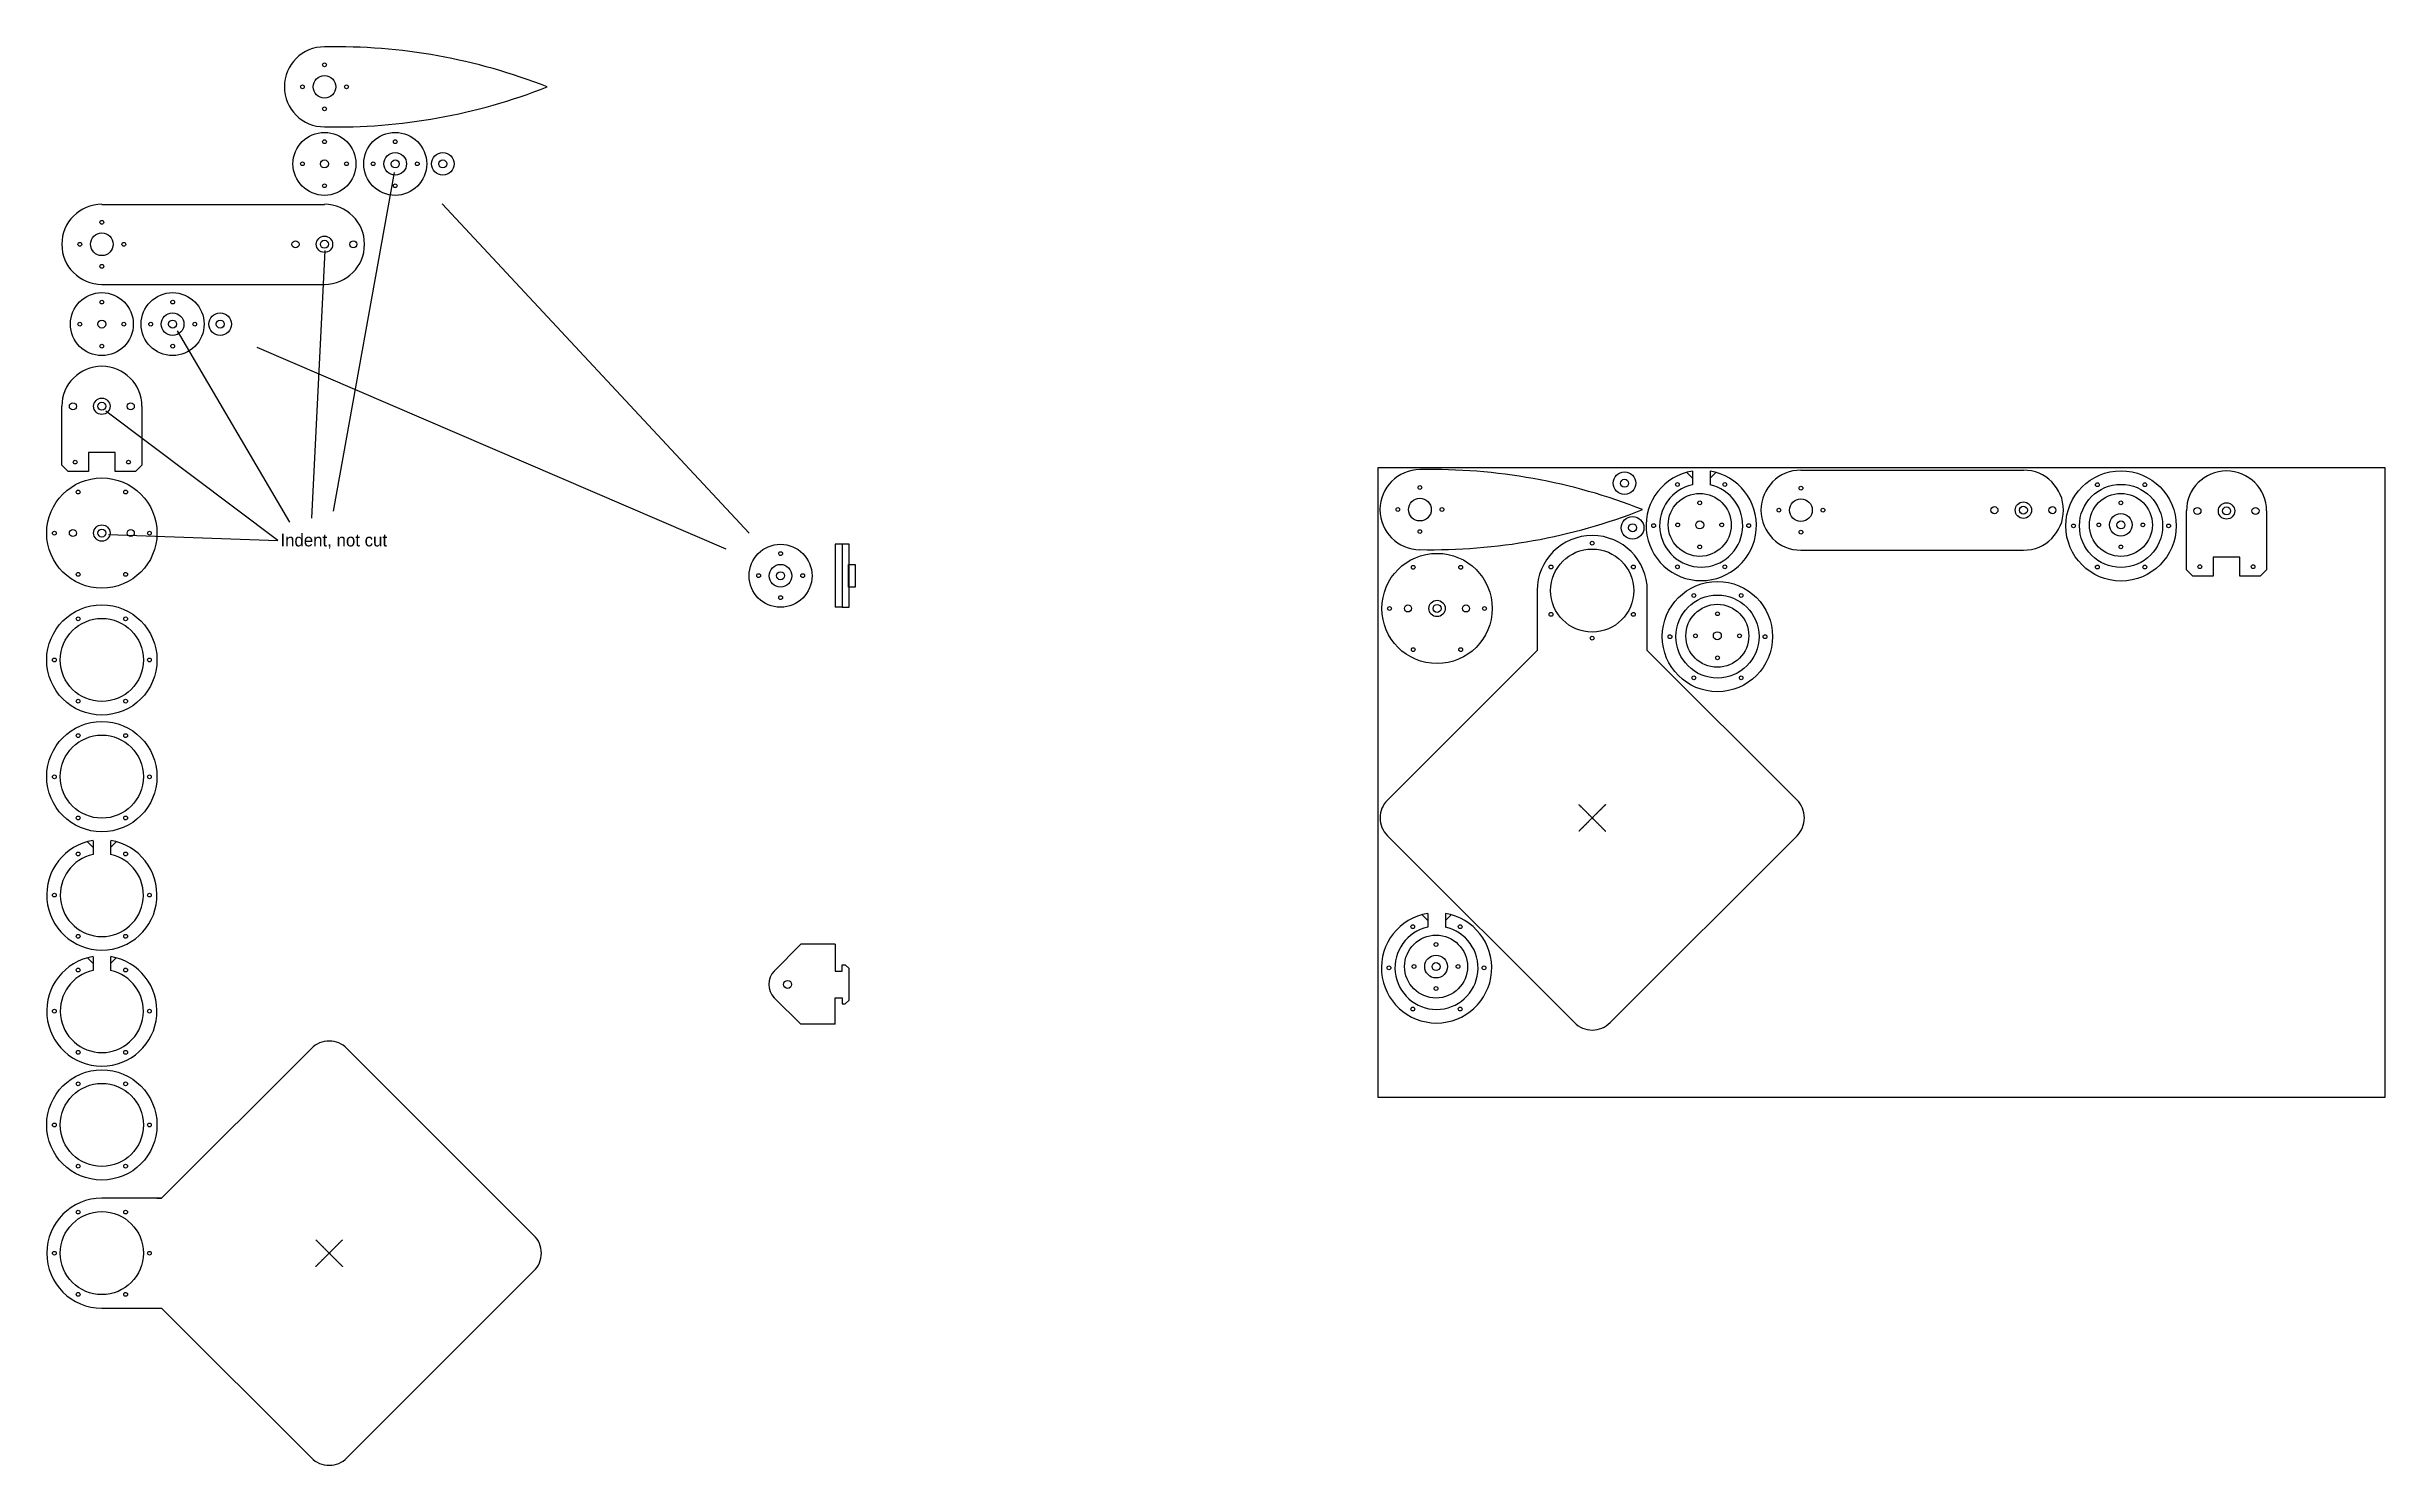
# Model space of a CAD drawing. Extents: x 97 to 1954, y 57 to 1184.
import ezdxf

# ---------------------------------------------------------------- set-up
doc = ezdxf.new("R2010")
doc.units = 0
doc.layers.get('0').update_dxf_attribs({"linetype": 'CONTINUOUS'})
doc.layers.add('LAYER_1', color=7, linetype='CONTINUOUS')

# ---------------------------------------------------------------- blocks, each defined once
blk = doc.blocks.new('*U4')
blk.add_circle((-5, 0), 1.5)
blk = doc.blocks.new('*U5')
at = {"color": 0, "linetype": 'BYBLOCK'}
for p, rotation in [((751.4, -98.1), 270), ((763.9, -110.6), 180), ((751.4, -123.1), 90)]:
    blk.add_blockref('*U4', p, dxfattribs=dict(at, rotation=rotation))
blk.add_blockref('*U4', (738.9, -110.6), dxfattribs=at)
blk = doc.blocks.new('*U7')
blk.add_circle((-5, 0), 1.5)
blk = doc.blocks.new('*U8')
at = {"color": 0, "linetype": 'BYBLOCK'}
for p, rotation in [((751.4, -98.1), 270), ((763.9, -110.6), 180), ((751.4, -123.1), 90)]:
    blk.add_blockref('*U7', p, dxfattribs=dict(at, rotation=rotation))
blk.add_blockref('*U7', (738.9, -110.6), dxfattribs=at)
blk = doc.blocks.new('*U10')
blk.add_circle((-5, 0), 1.5)
blk = doc.blocks.new('*U11')
at = {"color": 0, "linetype": 'BYBLOCK'}
for p, rotation in [((751.4, -98.1), 270), ((763.9, -110.6), 180), ((751.4, -123.1), 90)]:
    blk.add_blockref('*U10', p, dxfattribs=dict(at, rotation=rotation))
blk.add_blockref('*U10', (738.9, -110.6), dxfattribs=at)
blk = doc.blocks.new('*U14')
blk.add_circle((0, 0), 1.5)
blk = doc.blocks.new('*U15')
at = {"color": 0, "linetype": 'BYBLOCK'}
for p, rotation in [((1440.2, -479.8), 300), ((1477.9, -479.8), 240), ((1496.8, -512.5), 180), ((1440.2, -545.2), 59.99999999999999), ((1477.9, -545.2), 119.9999999999999)]:
    blk.add_blockref('*U14', p, dxfattribs=dict(at, rotation=rotation))
blk.add_blockref('*U14', (1421.3, -512.5), dxfattribs=at)
blk = doc.blocks.new('*U17')
blk.add_circle((0, 0), 1.5)
blk = doc.blocks.new('*U18')
at = {"color": 0, "linetype": 'BYBLOCK'}
for p, rotation in [((1440.2, -479.8), 300), ((1477.9, -479.8), 240), ((1496.8, -512.5), 180), ((1440.2, -545.2), 59.99999999999999), ((1477.9, -545.2), 119.9999999999999)]:
    blk.add_blockref('*U17', p, dxfattribs=dict(at, rotation=rotation))
blk.add_blockref('*U17', (1421.3, -512.5), dxfattribs=at)
blk = doc.blocks.new('*U20')
blk.add_circle((0, 0), 1.5)
blk = doc.blocks.new('*U21')
at = {"color": 0, "linetype": 'BYBLOCK'}
for p, rotation in [((1440.2, -479.8), 300), ((1477.9, -479.8), 240), ((1496.8, -512.5), 180), ((1440.2, -545.2), 59.99999999999999), ((1477.9, -545.2), 119.9999999999999)]:
    blk.add_blockref('*U20', p, dxfattribs=dict(at, rotation=rotation))
blk.add_blockref('*U20', (1421.3, -512.5), dxfattribs=at)
blk = doc.blocks.new('*U27')
blk.add_circle((0, 0), 1.5)
blk = doc.blocks.new('*U26')
at = {"color": 0, "linetype": 'BYBLOCK'}
for p, rotation in [((1440.2, -479.8), 300), ((1477.9, -479.8), 240), ((1496.8, -512.5), 180), ((1440.2, -545.2), 59.99999999999999), ((1477.9, -545.2), 119.9999999999999)]:
    blk.add_blockref('*U27', p, dxfattribs=dict(at, rotation=rotation))
blk.add_blockref('*U27', (1421.3, -512.5), dxfattribs=at)
blk = doc.blocks.new('*U29')
blk.add_circle((0, 0), 1.5)
blk = doc.blocks.new('*U30')
at = {"color": 0, "linetype": 'BYBLOCK'}
for p, rotation in [((1440.2, -479.8), 300), ((1477.9, -479.8), 240), ((1496.8, -512.5), 180), ((1440.2, -545.2), 59.99999999999999), ((1477.9, -545.2), 119.9999999999999)]:
    blk.add_blockref('*U29', p, dxfattribs=dict(at, rotation=rotation))
blk.add_blockref('*U29', (1421.3, -512.5), dxfattribs=at)
blk = doc.blocks.new('*U32')
blk.add_circle((0, 0), 1.5)
blk = doc.blocks.new('*U33')
at = {"color": 0, "linetype": 'BYBLOCK'}
for p, rotation in [((1440.2, -479.8), 300), ((1477.9, -479.8), 240), ((1496.8, -512.5), 180), ((1440.2, -545.2), 59.99999999999999), ((1477.9, -545.2), 119.9999999999999)]:
    blk.add_blockref('*U32', p, dxfattribs=dict(at, rotation=rotation))
blk.add_blockref('*U32', (1421.3, -512.5), dxfattribs=at)
blk = doc.blocks.new('*U35')
blk.add_circle((0, 0), 1.5)
blk = doc.blocks.new('*U36')
at = {"color": 0, "linetype": 'BYBLOCK'}
for p, rotation in [((1440.2, -479.8), 300), ((1477.9, -479.8), 240), ((1496.8, -512.5), 180), ((1440.2, -545.2), 59.99999999999999), ((1477.9, -545.2), 119.9999999999999)]:
    blk.add_blockref('*U35', p, dxfattribs=dict(at, rotation=rotation))
blk.add_blockref('*U35', (1421.3, -512.5), dxfattribs=at)
blk = doc.blocks.new('*U38')
blk.add_circle((-5, 0), 1.5)
blk = doc.blocks.new('*U39')
at = {"color": 0, "linetype": 'BYBLOCK'}
for p, rotation in [((751.4, -98.1), 270), ((763.9, -110.6), 180), ((751.4, -123.1), 90)]:
    blk.add_blockref('*U38', p, dxfattribs=dict(at, rotation=rotation))
blk.add_blockref('*U38', (738.9, -110.6), dxfattribs=at)
blk = doc.blocks.new('*U41')
blk.add_circle((-5, 0), 1.5)
blk = doc.blocks.new('*U42')
at = {"color": 0, "linetype": 'BYBLOCK'}
for p, rotation in [((751.4, -98.1), 270), ((763.9, -110.6), 180), ((751.4, -123.1), 90)]:
    blk.add_blockref('*U41', p, dxfattribs=dict(at, rotation=rotation))
blk.add_blockref('*U41', (738.9, -110.6), dxfattribs=at)
blk = doc.blocks.new('*U46')
blk.add_circle((-5, 0), 1.5)
blk = doc.blocks.new('*U47')
at = {"color": 0, "linetype": 'BYBLOCK'}
for p, rotation in [((751.4, -98.1), 270), ((763.9, -110.6), 180), ((751.4, -123.1), 90)]:
    blk.add_blockref('*U46', p, dxfattribs=dict(at, rotation=rotation))
blk.add_blockref('*U46', (738.9, -110.6), dxfattribs=at)
blk = doc.blocks.new('*U48')
blk.add_circle((-5, 0), 1.5)
blk = doc.blocks.new('*U49')
at = {"color": 0, "linetype": 'BYBLOCK'}
for p, rotation in [((751.4, -98.1), 270), ((763.9, -110.6), 180), ((751.4, -123.1), 90)]:
    blk.add_blockref('*U48', p, dxfattribs=dict(at, rotation=rotation))
blk.add_blockref('*U48', (738.9, -110.6), dxfattribs=at)
blk = doc.blocks.new('*U52')
blk.add_circle((-5, 0), 1.5)
blk = doc.blocks.new('*U53')
at = {"color": 0, "linetype": 'BYBLOCK'}
for p, rotation in [((751.4, -98.1), 270), ((763.9, -110.6), 180), ((751.4, -123.1), 90)]:
    blk.add_blockref('*U52', p, dxfattribs=dict(at, rotation=rotation))
blk.add_blockref('*U52', (738.9, -110.6), dxfattribs=at)
blk = doc.blocks.new('*U58')
blk.add_circle((-5, 0), 1.5)
blk = doc.blocks.new('*U59')
at = {"color": 0, "linetype": 'BYBLOCK'}
for p, rotation in [((751.4, -98.1), 270), ((763.9, -110.6), 180), ((751.4, -123.1), 90)]:
    blk.add_blockref('*U58', p, dxfattribs=dict(at, rotation=rotation))
blk.add_blockref('*U58', (738.9, -110.6), dxfattribs=at)
blk = doc.blocks.new('*U60')
blk.add_circle((-5, 0), 1.5)
blk = doc.blocks.new('*U61')
at = {"color": 0, "linetype": 'BYBLOCK'}
for p, rotation in [((751.4, -98.1), 270), ((763.9, -110.6), 180), ((751.4, -123.1), 90)]:
    blk.add_blockref('*U60', p, dxfattribs=dict(at, rotation=rotation))
blk.add_blockref('*U60', (738.9, -110.6), dxfattribs=at)
blk = doc.blocks.new('*U64')
blk.add_circle((-5, 0), 1.5)
blk = doc.blocks.new('*U65')
at = {"color": 0, "linetype": 'BYBLOCK'}
for p, rotation in [((751.4, -98.1), 270), ((763.9, -110.6), 180), ((751.4, -123.1), 90)]:
    blk.add_blockref('*U64', p, dxfattribs=dict(at, rotation=rotation))
blk.add_blockref('*U64', (738.9, -110.6), dxfattribs=at)
blk = doc.blocks.new('*U70')
blk.add_circle((-5, 0), 1.5)
blk = doc.blocks.new('*U71')
at = {"color": 0, "linetype": 'BYBLOCK'}
for p, rotation in [((751.4, -98.1), 270), ((763.9, -110.6), 180), ((751.4, -123.1), 90)]:
    blk.add_blockref('*U70', p, dxfattribs=dict(at, rotation=rotation))
blk.add_blockref('*U70', (738.9, -110.6), dxfattribs=at)
blk = doc.blocks.new('*U72')
blk.add_circle((-5, 0), 1.5)
blk = doc.blocks.new('*U73')
at = {"color": 0, "linetype": 'BYBLOCK'}
for p, rotation in [((751.4, -98.1), 270), ((763.9, -110.6), 180), ((751.4, -123.1), 90)]:
    blk.add_blockref('*U72', p, dxfattribs=dict(at, rotation=rotation))
blk.add_blockref('*U72', (738.9, -110.6), dxfattribs=at)
blk = doc.blocks.new('*U76')
blk.add_circle((0, 0), 1.5)
blk = doc.blocks.new('*U77')
at = {"color": 0, "linetype": 'BYBLOCK'}
for p, rotation in [((1440.2, -479.8), 300), ((1477.9, -479.8), 240), ((1496.8, -512.5), 180), ((1440.2, -545.2), 59.99999999999999), ((1477.9, -545.2), 119.9999999999999)]:
    blk.add_blockref('*U76', p, dxfattribs=dict(at, rotation=rotation))
blk.add_blockref('*U76', (1421.3, -512.5), dxfattribs=at)
blk = doc.blocks.new('*U80')
blk.add_circle((0, 0), 1.5)
blk = doc.blocks.new('*U81')
at = {"color": 0, "linetype": 'BYBLOCK'}
for p, rotation in [((1440.2, -479.8), 300), ((1477.9, -479.8), 240), ((1496.8, -512.5), 180), ((1440.2, -545.2), 59.99999999999999), ((1477.9, -545.2), 119.9999999999999)]:
    blk.add_blockref('*U80', p, dxfattribs=dict(at, rotation=rotation))
blk.add_blockref('*U80', (1421.3, -512.5), dxfattribs=at)
blk = doc.blocks.new('*U84')
blk.add_circle((0, 0), 1.5)
blk = doc.blocks.new('*U85')
at = {"color": 0, "linetype": 'BYBLOCK'}
for p, rotation in [((1440.2, -479.8), 300), ((1477.9, -479.8), 240), ((1496.8, -512.5), 180), ((1440.2, -545.2), 59.99999999999999), ((1477.9, -545.2), 119.9999999999999)]:
    blk.add_blockref('*U84', p, dxfattribs=dict(at, rotation=rotation))
blk.add_blockref('*U84', (1421.3, -512.5), dxfattribs=at)
blk = doc.blocks.new('*U88')
blk.add_circle((0, 0), 1.5)
blk = doc.blocks.new('*U89')
at = {"color": 0, "linetype": 'BYBLOCK'}
for p, rotation in [((1440.2, -479.8), 300), ((1477.9, -479.8), 240), ((1496.8, -512.5), 180), ((1440.2, -545.2), 59.99999999999999), ((1477.9, -545.2), 119.9999999999999)]:
    blk.add_blockref('*U88', p, dxfattribs=dict(at, rotation=rotation))
blk.add_blockref('*U88', (1421.3, -512.5), dxfattribs=at)
blk = doc.blocks.new('*U92')
blk.add_circle((0, 0), 1.5)
blk = doc.blocks.new('*U93')
at = {"color": 0, "linetype": 'BYBLOCK'}
for p, rotation in [((1440.2, -479.8), 300), ((1477.9, -479.8), 240), ((1496.8, -512.5), 180), ((1440.2, -545.2), 59.99999999999999), ((1477.9, -545.2), 119.9999999999999)]:
    blk.add_blockref('*U92', p, dxfattribs=dict(at, rotation=rotation))
blk.add_blockref('*U92', (1421.3, -512.5), dxfattribs=at)
blk = doc.blocks.new('*U96')
blk.add_circle((0, 0), 1.5)
blk = doc.blocks.new('*U97')
at = {"color": 0, "linetype": 'BYBLOCK'}
for p, rotation in [((1440.2, -479.8), 300), ((1477.9, -479.8), 240), ((1496.8, -512.5), 180), ((1440.2, -545.2), 59.99999999999999), ((1477.9, -545.2), 119.9999999999999)]:
    blk.add_blockref('*U96', p, dxfattribs=dict(at, rotation=rotation))
blk.add_blockref('*U96', (1421.3, -512.5), dxfattribs=at)
blk = doc.blocks.new('*U98')
blk.add_text('Indent, not cut', height=10).set_placement((282.1, 787.1))

msp = doc.modelspace()

# ---------------------------------------------------------------- linework, layer by layer
for p, q in [((324.2, 815.1), (372.8, 1084.1)), ((140.3, 1058.8), (317.1, 1058.8)), ((654.5, 797.5), (410.6, 1059.3)), ((307.1, 809.6), (317.7, 1022.1)), ((140.3, 995.3), (317.1, 995.3)), ((289.5, 806.3), (200.4, 958.3)), ((636, 785), (263.7, 945.1)), ((280.2, 791.9), (143.6, 894.5)), ((1403.5, 841.4), (1399, 845.9)), ((1403.5, 846.9), (1403.5, 835.9)), ((1417.5, 846.9), (1417.5, 835.9)), ((1417.5, 841.4), (1422, 845.9)), ((1489.7, 847.6), (1666.4, 847.6)), ((145.5, 796.5), (280.2, 791.9)), ((722.7, 788.8), (722.7, 738.8)), ((728.2, 788.8), (722.7, 788.8)), ((728.2, 788.8), (728.2, 738.8)), ((733.7, 788.8), (728.2, 788.8)), ((733.7, 738.8), (733.7, 788.8)), ((1489.7, 784.1), (1666.4, 784.1)), ((728.2, 738.8), (722.7, 738.8)), ((728.2, 738.8), (733.7, 738.8)), ((133.3, 547.9), (128.8, 552.4)), ((133.3, 553.3), (133.3, 542.4)), ((147.3, 553.3), (147.3, 542.4)), ((147.3, 547.9), (151.8, 552.4)), ((1193.3, 490), (1188.8, 494.5)), ((1193.3, 495.5), (1193.3, 484.6)), ((1207.3, 495.5), (1207.3, 484.6)), ((1207.3, 490), (1211.8, 494.5)), ((674.3, 449.8), (695.5, 471)), ((722.7, 471), (695.5, 471)), ((722.7, 471), (722.7, 449.8)), ((133.3, 455.7), (128.8, 460.2)), ((133.3, 461.1), (133.3, 450.2)), ((147.3, 461.1), (147.3, 450.2)), ((147.3, 455.7), (151.8, 460.2)), ((722.7, 449.8), (728.2, 449.8)), ((728.2, 449.8), (728.2, 454.8)), ((728.2, 454.8), (730.7, 454.8)), ((730.7, 454.8), (733.7, 451.8)), ((733.7, 426.6), (733.7, 451.8)), ((674.3, 428.6), (695.5, 407.5)), ((722.7, 407.5), (722.7, 428.6)), ((722.7, 428.6), (728.2, 428.6)), ((728.2, 428.6), (728.2, 423.6)), ((728.2, 423.6), (730.7, 423.6)), ((733.7, 426.6), (730.7, 423.6)), ((722.7, 407.5), (695.5, 407.5)), ((184.1, 269.4), (187.8, 269.4))]:
    msp.add_line(p, q)
for points in [[(172.1, 898.4), (172.1, 851.6), (167.1, 846.6), (150.9, 846.6), (150.9, 861.6), (129.7, 861.6), (129.7, 846.6), (113.6, 846.6), (108.6, 851.6), (108.6, 898.4)], [(1859.4, 815.3), (1859.4, 768.5), (1854.4, 763.5), (1838.2, 763.5), (1838.2, 778.5), (1817.1, 778.5), (1817.1, 763.5), (1800.9, 763.5), (1795.9, 768.5), (1795.9, 815.3)]]:
    msp.add_lwpolyline(points)
for points in [[(1153.7, 349.6), (1953.7, 349.6), (1953.7, 849.6), (1153.7, 849.6)], [(738.7, 754.8), (733.2, 754.8), (733.2, 772.8), (738.7, 772.8)]]:
    msp.add_lwpolyline(points, close=True)
for points in [[(1280.2, 752), (1280.2, 704.5), (1161.3, 585.6, 0.414214), (1161.3, 557.3), (1309.8, 408.8, 0.414214), (1338.1, 408.8), (1486.6, 557.3, 0.414214), (1486.6, 585.6), (1367.7, 704.5), (1367.7, 752, 1)], [(140.3, 181.9), (187.8, 181.9), (306.7, 63, 0.414214), (335, 63), (483.5, 211.5, 0.414214), (483.5, 239.8), (335, 388.3, 0.414214), (306.7, 388.3), (187.8, 269.4), (140.3, 269.4, 1)]]:
    msp.add_lwpolyline(points, format="xyb", close=True)
for centre, radius in [((317.1, 1152.2), 9), ((317.1, 1091), 25), ((373.3, 1091), 25), ((373.3, 1091), 9), ((411.1, 1091), 9), ((317.1, 1091), 3.17), ((373.3, 1091), 3.17), ((411.1, 1091), 3.17), ((140.3, 1027.1), 9), ((294.1, 1027.1), 2.79), ((317.1, 1027.1), 6.5), ((317.1, 1027.1), 3.17), ((340.1, 1027.1), 2.79), ((140.3, 963.7), 25), ((196.5, 963.7), 25), ((140.3, 963.7), 3.17), ((196.5, 963.7), 9), ((196.5, 963.7), 3.17), ((234.3, 963.7), 9), ((234.3, 963.7), 3.17), ((117.3, 898.4), 2.79), ((140.3, 898.4), 6.5), ((140.3, 898.4), 3.17), ((163.3, 898.4), 2.79), ((119.1, 854.1), 1.5), ((161.5, 854.1), 1.5), ((140.3, 797.7), 43.8), ((1349.6, 837.3), 9), ((1349.6, 837.3), 3.17), ((1743.9, 803.4), 43.8), ((1743.9, 803.4), 33), ((1187.1, 816.3), 9), ((1409.3, 804.2), 25), ((1489.7, 815.9), 9), ((1643.4, 815.9), 2.79), ((1666.4, 815.9), 6.5), ((1666.4, 815.9), 3.17), ((1689.4, 815.9), 2.79), ((1743.8, 804.2), 25), ((1804.6, 815.3), 2.79), ((1827.7, 815.3), 6.5), ((1827.7, 815.3), 3.17), ((1850.7, 815.3), 2.79), ((117.3, 797.7), 2.79), ((140.3, 797.7), 6.5), ((140.3, 797.7), 3.17), ((163.3, 797.7), 2.79), ((1356, 801.9), 9), ((1356, 801.9), 3.17), ((1409.3, 804.2), 3.17), ((1743.8, 804.2), 9), ((1743.8, 804.2), 3.17), ((679.3, 763.8), 25), ((1200.7, 737.8), 43.8), ((1323.9, 752), 33), ((679.3, 763.8), 9), ((679.3, 763.8), 3.17), ((1806.5, 771), 1.5), ((1848.8, 771), 1.5), ((1200.7, 737.8), 6.5), ((1423.4, 715.5), 43.8), ((1423.4, 715.5), 33), ((140.3, 696.9), 43.8), ((140.3, 696.9), 33), ((1177.6, 737.8), 2.79), ((1200.7, 737.8), 3.17), ((1223.7, 737.8), 2.79), ((1423.3, 716.1), 25), ((1423.3, 716.1), 3.17), ((140.3, 604.2), 43.8), ((140.3, 604.2), 33), ((1199.9, 453.3), 25), ((1199.9, 453.3), 9), ((1199.9, 453.3), 3.17), ((684.9, 439.2), 3.17), ((140.3, 327.5), 43.8), ((140.3, 327.5), 33), ((140.3, 225.7), 33)]:
    msp.add_circle(centre, radius)
for centre, radius, start, end in [((317.1, 1152.2), 31.8, 90, 270), ((326.4, 727.5), 456.5, 68.4728, 91.1631), ((326.4, 1576.8), 456.5, 268.8369, 291.5272), ((140.3, 1027.1), 31.8, 90, 270), ((317.1, 1027.1), 31.8, 270, 90), ((140.3, 898.4), 31.8, 0, 180), ((1187.1, 816.3), 31.8, 90, 270), ((1196.4, 391.7), 456.5, 68.4728, 91.1631), ((1410.5, 803.7), 43.8, 99.2069, 80.7931), ((1410.5, 803.7), 33, 102.2467, 77.7533), ((1489.7, 815.9), 31.8, 90, 270), ((1666.4, 815.9), 31.8, 270, 90), ((1827.7, 815.3), 31.8, 0, 180), ((1196.4, 1241), 456.5, 268.8369, 291.5272), ((140.3, 510.2), 43.8, 99.2069, 80.7931), ((140.3, 510.2), 33, 102.2467, 77.7533), ((1200.3, 452.3), 43.8, 99.2069, 80.7931), ((1200.3, 452.3), 33, 102.2467, 77.7533), ((140.3, 418), 43.8, 99.2069, 80.7931), ((140.3, 418), 33, 102.2467, 77.7533), ((684.9, 439.2), 15, 135, 225)]:
    msp.add_arc(centre, radius, start, end)
at = {"layer": 'LAYER_1'}
for points in [[(1313.3, 582, 0), (1313.3, 582, 0), (1313.3, 582, 0), (1313.4, 582, 0), (1313.4, 582, 0), (1313.4, 581.9, 0), (1313.5, 581.9, 0), (1313.5, 581.8, 0), (1313.6, 581.8, 0), (1313.6, 581.7, 0), (1313.7, 581.7, 0), (1313.8, 581.6, 0), (1313.8, 581.5, 0), (1313.9, 581.4, 0), (1314, 581.3, 0), (1314.1, 581.2, 0), (1314.2, 581.1, 0), (1314.4, 581, 0), (1314.5, 580.9, 0), (1314.6, 580.8, 0), (1314.7, 580.6, 0), (1314.9, 580.5, 0), (1315, 580.3, 0), (1315.2, 580.2, 0), (1315.3, 580, 0), (1315.5, 579.9, 0), (1315.6, 579.7, 0), (1315.8, 579.6, 0), (1316, 579.4, 0), (1316.1, 579.2, 0), (1316.3, 579, 0), (1316.5, 578.9, 0), (1316.7, 578.7, 0), (1316.9, 578.5, 0), (1317.1, 578.3, 0), (1317.3, 578.1, 0), (1317.5, 577.9, 0), (1317.7, 577.7, 0), (1317.9, 577.5, 0), (1318.1, 577.3, 0), (1318.3, 577, 0), (1318.5, 576.8, 0), (1318.8, 576.6, 0), (1319, 576.4, 0), (1319.2, 576.2, 0), (1319.4, 575.9, 0), (1319.7, 575.7, 0), (1319.9, 575.5, 0), (1320.1, 575.2, 0), (1320.4, 575, 0), (1320.6, 574.8, 0), (1320.8, 574.5, 0), (1321.1, 574.3, 0), (1321.3, 574, 0), (1321.6, 573.8, 0), (1321.8, 573.5, 0), (1322.1, 573.3, 0), (1322.3, 573, 0), (1322.5, 572.8, 0), (1322.8, 572.6, 0), (1323, 572.3, 0), (1323.3, 572.1, 0), (1323.5, 571.8, 0), (1323.8, 571.6, 0), (1324, 571.3, 0), (1324.3, 571.1, 0), (1324.5, 570.8, 0), (1324.8, 570.6, 0), (1325, 570.3, 0), (1325.3, 570.1, 0), (1325.5, 569.8, 0), (1325.8, 569.6, 0), (1326, 569.3, 0), (1326.3, 569.1, 0), (1326.5, 568.8, 0), (1326.8, 568.6, 0), (1327, 568.3, 0), (1327.3, 568.1, 0), (1327.5, 567.9, 0), (1327.7, 567.6, 0), (1328, 567.4, 0), (1328.2, 567.2, 0), (1328.4, 566.9, 0), (1328.7, 566.7, 0), (1328.9, 566.5, 0), (1329.1, 566.2, 0), (1329.3, 566, 0), (1329.5, 565.8, 0), (1329.8, 565.6, 0), (1330, 565.4, 0), (1330.2, 565.2, 0), (1330.4, 565, 0), (1330.6, 564.8, 0), (1330.8, 564.6, 0), (1331, 564.4, 0), (1331.2, 564.2, 0), (1331.4, 564, 0), (1331.5, 563.8, 0), (1331.7, 563.6, 0), (1331.9, 563.5, 0), (1332.1, 563.3, 0), (1332.2, 563.1, 0), (1332.4, 563, 0), (1332.5, 562.8, 0), (1332.7, 562.7, 0), (1332.8, 562.5, 0), (1333, 562.4, 0), (1333.1, 562.2, 0), (1333.2, 562.1, 0), (1333.4, 562, 0), (1333.5, 561.9, 0), (1333.6, 561.7, 0), (1333.7, 561.6, 0), (1333.8, 561.5, 0), (1333.9, 561.4, 0), (1334, 561.4, 0), (1334.1, 561.3, 0), (1334.2, 561.2, 0), (1334.2, 561.1, 0), (1334.3, 561.1, 0), (1334.3, 561, 0), (1334.4, 561, 0), (1334.4, 560.9, 0), (1334.5, 560.9, 0), (1334.5, 560.9, 0), (1334.5, 560.8, 0), (1334.5, 560.8, 0), (1334.5, 560.8, 0)], [(1334.5, 582, 0), (1334.5, 582, 0), (1334.5, 582, 0), (1334.5, 582, 0), (1334.5, 582, 0), (1334.4, 581.9, 0), (1334.4, 581.9, 0), (1334.3, 581.8, 0), (1334.3, 581.8, 0), (1334.2, 581.7, 0), (1334.2, 581.7, 0), (1334.1, 581.6, 0), (1334, 581.5, 0), (1333.9, 581.4, 0), (1333.8, 581.3, 0), (1333.7, 581.2, 0), (1333.6, 581.1, 0), (1333.5, 581, 0), (1333.4, 580.9, 0), (1333.2, 580.8, 0), (1333.1, 580.6, 0), (1333, 580.5, 0), (1332.8, 580.3, 0), (1332.7, 580.2, 0), (1332.5, 580, 0), (1332.4, 579.9, 0), (1332.2, 579.7, 0), (1332.1, 579.6, 0), (1331.9, 579.4, 0), (1331.7, 579.2, 0), (1331.5, 579, 0), (1331.4, 578.9, 0), (1331.2, 578.7, 0), (1331, 578.5, 0), (1330.8, 578.3, 0), (1330.6, 578.1, 0), (1330.4, 577.9, 0), (1330.2, 577.7, 0), (1330, 577.5, 0), (1329.8, 577.3, 0), (1329.5, 577, 0), (1329.3, 576.8, 0), (1329.1, 576.6, 0), (1328.9, 576.4, 0), (1328.7, 576.2, 0), (1328.4, 575.9, 0), (1328.2, 575.7, 0), (1328, 575.5, 0), (1327.7, 575.2, 0), (1327.5, 575, 0), (1327.3, 574.8, 0), (1327, 574.5, 0), (1326.8, 574.3, 0), (1326.5, 574, 0), (1326.3, 573.8, 0), (1326, 573.5, 0), (1325.8, 573.3, 0), (1325.5, 573, 0), (1325.3, 572.8, 0), (1325, 572.6, 0), (1324.8, 572.3, 0), (1324.5, 572.1, 0), (1324.3, 571.8, 0), (1324, 571.6, 0), (1323.8, 571.3, 0), (1323.5, 571.1, 0), (1323.3, 570.8, 0), (1323, 570.6, 0), (1322.8, 570.3, 0), (1322.5, 570.1, 0), (1322.3, 569.8, 0), (1322.1, 569.6, 0), (1321.8, 569.3, 0), (1321.6, 569.1, 0), (1321.3, 568.8, 0), (1321.1, 568.6, 0), (1320.8, 568.3, 0), (1320.6, 568.1, 0), (1320.4, 567.9, 0), (1320.1, 567.6, 0), (1319.9, 567.4, 0), (1319.7, 567.2, 0), (1319.4, 566.9, 0), (1319.2, 566.7, 0), (1319, 566.5, 0), (1318.8, 566.2, 0), (1318.5, 566, 0), (1318.3, 565.8, 0), (1318.1, 565.6, 0), (1317.9, 565.4, 0), (1317.7, 565.2, 0), (1317.5, 565, 0), (1317.3, 564.8, 0), (1317.1, 564.6, 0), (1316.9, 564.4, 0), (1316.7, 564.2, 0), (1316.5, 564, 0), (1316.3, 563.8, 0), (1316.1, 563.6, 0), (1316, 563.5, 0), (1315.8, 563.3, 0), (1315.6, 563.1, 0), (1315.5, 563, 0), (1315.3, 562.8, 0), (1315.2, 562.7, 0), (1315, 562.5, 0), (1314.9, 562.4, 0), (1314.7, 562.2, 0), (1314.6, 562.1, 0), (1314.5, 562, 0), (1314.4, 561.9, 0), (1314.2, 561.7, 0), (1314.1, 561.6, 0), (1314, 561.5, 0), (1313.9, 561.4, 0), (1313.8, 561.4, 0), (1313.8, 561.3, 0), (1313.7, 561.2, 0), (1313.6, 561.1, 0), (1313.6, 561.1, 0), (1313.5, 561, 0), (1313.5, 561, 0), (1313.4, 560.9, 0), (1313.4, 560.9, 0), (1313.4, 560.9, 0), (1313.3, 560.8, 0), (1313.3, 560.8, 0), (1313.3, 560.8, 0)], [(310.2, 215.1, 0), (310.2, 215.1, 0), (310.2, 215.1, 0), (310.3, 215.1, 0), (310.3, 215.1, 0), (310.3, 215.2, 0), (310.4, 215.2, 0), (310.4, 215.3, 0), (310.5, 215.3, 0), (310.5, 215.4, 0), (310.6, 215.4, 0), (310.7, 215.5, 0), (310.8, 215.6, 0), (310.9, 215.7, 0), (310.9, 215.8, 0), (311.1, 215.9, 0), (311.2, 216, 0), (311.3, 216.1, 0), (311.4, 216.2, 0), (311.5, 216.3, 0), (311.6, 216.5, 0), (311.8, 216.6, 0), (311.9, 216.8, 0), (312.1, 216.9, 0), (312.2, 217.1, 0), (312.4, 217.2, 0), (312.5, 217.4, 0), (312.7, 217.5, 0), (312.9, 217.7, 0), (313, 217.9, 0), (313.2, 218.1, 0), (313.4, 218.2, 0), (313.6, 218.4, 0), (313.8, 218.6, 0), (314, 218.8, 0), (314.2, 219, 0), (314.4, 219.2, 0), (314.6, 219.4, 0), (314.8, 219.6, 0), (315, 219.8, 0), (315.2, 220.1, 0), (315.4, 220.3, 0), (315.7, 220.5, 0), (315.9, 220.7, 0), (316.1, 220.9, 0), (316.3, 221.2, 0), (316.6, 221.4, 0), (316.8, 221.6, 0), (317, 221.9, 0), (317.3, 222.1, 0), (317.5, 222.3, 0), (317.7, 222.6, 0), (318, 222.8, 0), (318.2, 223.1, 0), (318.5, 223.3, 0), (318.7, 223.6, 0), (319, 223.8, 0), (319.2, 224.1, 0), (319.5, 224.3, 0), (319.7, 224.5, 0), (320, 224.8, 0), (320.2, 225, 0), (320.5, 225.3, 0), (320.7, 225.5, 0), (321, 225.8, 0), (321.2, 226, 0), (321.5, 226.3, 0), (321.7, 226.5, 0), (322, 226.8, 0), (322.2, 227, 0), (322.5, 227.3, 0), (322.7, 227.5, 0), (323, 227.8, 0), (323.2, 228, 0), (323.4, 228.3, 0), (323.7, 228.5, 0), (323.9, 228.8, 0), (324.2, 229, 0), (324.4, 229.2, 0), (324.6, 229.5, 0), (324.9, 229.7, 0), (325.1, 229.9, 0), (325.3, 230.2, 0), (325.6, 230.4, 0), (325.8, 230.6, 0), (326, 230.9, 0), (326.2, 231.1, 0), (326.5, 231.3, 0), (326.7, 231.5, 0), (326.9, 231.7, 0), (327.1, 231.9, 0), (327.3, 232.1, 0), (327.5, 232.3, 0), (327.7, 232.5, 0), (327.9, 232.7, 0), (328.1, 232.9, 0), (328.3, 233.1, 0), (328.5, 233.3, 0), (328.6, 233.5, 0), (328.8, 233.6, 0), (329, 233.8, 0), (329.1, 234, 0), (329.3, 234.1, 0), (329.5, 234.3, 0), (329.6, 234.4, 0), (329.8, 234.6, 0), (329.9, 234.7, 0), (330, 234.9, 0), (330.2, 235, 0), (330.3, 235.1, 0), (330.4, 235.2, 0), (330.5, 235.4, 0), (330.6, 235.5, 0), (330.7, 235.6, 0), (330.8, 235.7, 0), (330.9, 235.7, 0), (331, 235.8, 0), (331.1, 235.9, 0), (331.1, 236, 0), (331.2, 236, 0), (331.3, 236.1, 0), (331.3, 236.1, 0), (331.4, 236.2, 0), (331.4, 236.2, 0), (331.4, 236.2, 0), (331.4, 236.3, 0), (331.4, 236.3, 0), (331.4, 236.3, 0)], [(310.2, 236.3, 0), (310.2, 236.3, 0), (310.2, 236.3, 0), (310.3, 236.2, 0), (310.3, 236.2, 0), (310.3, 236.2, 0), (310.4, 236.1, 0), (310.4, 236.1, 0), (310.5, 236, 0), (310.5, 236, 0), (310.6, 235.9, 0), (310.7, 235.8, 0), (310.8, 235.7, 0), (310.9, 235.7, 0), (310.9, 235.6, 0), (311.1, 235.5, 0), (311.2, 235.4, 0), (311.3, 235.2, 0), (311.4, 235.1, 0), (311.5, 235, 0), (311.6, 234.9, 0), (311.8, 234.7, 0), (311.9, 234.6, 0), (312.1, 234.4, 0), (312.2, 234.3, 0), (312.4, 234.1, 0), (312.5, 234, 0), (312.7, 233.8, 0), (312.9, 233.6, 0), (313, 233.5, 0), (313.2, 233.3, 0), (313.4, 233.1, 0), (313.6, 232.9, 0), (313.8, 232.7, 0), (314, 232.5, 0), (314.2, 232.3, 0), (314.4, 232.1, 0), (314.6, 231.9, 0), (314.8, 231.7, 0), (315, 231.5, 0), (315.2, 231.3, 0), (315.4, 231.1, 0), (315.7, 230.9, 0), (315.9, 230.6, 0), (316.1, 230.4, 0), (316.3, 230.2, 0), (316.6, 229.9, 0), (316.8, 229.7, 0), (317, 229.5, 0), (317.3, 229.2, 0), (317.5, 229, 0), (317.7, 228.8, 0), (318, 228.5, 0), (318.2, 228.3, 0), (318.5, 228, 0), (318.7, 227.8, 0), (319, 227.5, 0), (319.2, 227.3, 0), (319.5, 227, 0), (319.7, 226.8, 0), (320, 226.5, 0), (320.2, 226.3, 0), (320.5, 226, 0), (320.7, 225.8, 0), (321, 225.5, 0), (321.2, 225.3, 0), (321.5, 225, 0), (321.7, 224.8, 0), (322, 224.5, 0), (322.2, 224.3, 0), (322.5, 224.1, 0), (322.7, 223.8, 0), (323, 223.6, 0), (323.2, 223.3, 0), (323.4, 223.1, 0), (323.7, 222.8, 0), (323.9, 222.6, 0), (324.2, 222.3, 0), (324.4, 222.1, 0), (324.6, 221.9, 0), (324.9, 221.6, 0), (325.1, 221.4, 0), (325.3, 221.2, 0), (325.6, 220.9, 0), (325.8, 220.7, 0), (326, 220.5, 0), (326.2, 220.3, 0), (326.5, 220.1, 0), (326.7, 219.8, 0), (326.9, 219.6, 0), (327.1, 219.4, 0), (327.3, 219.2, 0), (327.5, 219, 0), (327.7, 218.8, 0), (327.9, 218.6, 0), (328.1, 218.4, 0), (328.3, 218.2, 0), (328.5, 218.1, 0), (328.6, 217.9, 0), (328.8, 217.7, 0), (329, 217.5, 0), (329.1, 217.4, 0), (329.3, 217.2, 0), (329.5, 217.1, 0), (329.6, 216.9, 0), (329.8, 216.8, 0), (329.9, 216.6, 0), (330, 216.5, 0), (330.2, 216.3, 0), (330.3, 216.2, 0), (330.4, 216.1, 0), (330.5, 216, 0), (330.6, 215.9, 0), (330.7, 215.8, 0), (330.8, 215.7, 0), (330.9, 215.6, 0), (331, 215.5, 0), (331.1, 215.4, 0), (331.1, 215.4, 0), (331.2, 215.3, 0), (331.3, 215.3, 0), (331.3, 215.2, 0), (331.4, 215.2, 0), (331.4, 215.1, 0), (331.4, 215.1, 0), (331.4, 215.1, 0), (331.4, 215.1, 0), (331.4, 215.1, 0)]]:
    msp.add_polyline3d(points, dxfattribs=at)

# ---------------------------------------------------------------- block references
for name, p in [('*U5', (-434.3, 1262.8)), ('*U47', (-434.3, 1201.7)), ('*U49', (-378.1, 1201.7)), ('*U8', (-611.1, 1137.7)), ('*U11', (-611.1, 1074.3)), ('*U42', (-554.8, 1074.3)), ('*U89', (-48.6, 1316.1)), ('*U93', (284.9, 1315.9)), ('*U18', (-1318.7, 1310.1)), ('*U53', (435.7, 927)), ('*U59', (657.9, 914.8)), ('*U65', (738.3, 926.5)), ('*U61', (992.4, 914.8)), ('*U98', (0, 0)), ('*U39', (-72, 874.5)), ('*U77', (-258.4, 1250.3)), ('*U81', (-35.6, 1227.9)), ('*U21', (-1318.7, 1209.4)), ('*U71', (672, 826.7)), ('*U26', (-1318.7, 1116.6)), ('*U30', (-1318.7, 1022.6)), ('*U85', (-258.8, 964.8)), ('*U73', (448.5, 564)), ('*U33', (-1318.7, 930.4)), ('*U36', (-1318.7, 840)), ('*U15', (-1318.7, 738.1))]:
    msp.add_blockref(name, p)
at = {"rotation": 270}
msp.add_blockref('*U97', (1836.4, 2211), dxfattribs=at)

doc.saveas('drawing.dxf')
